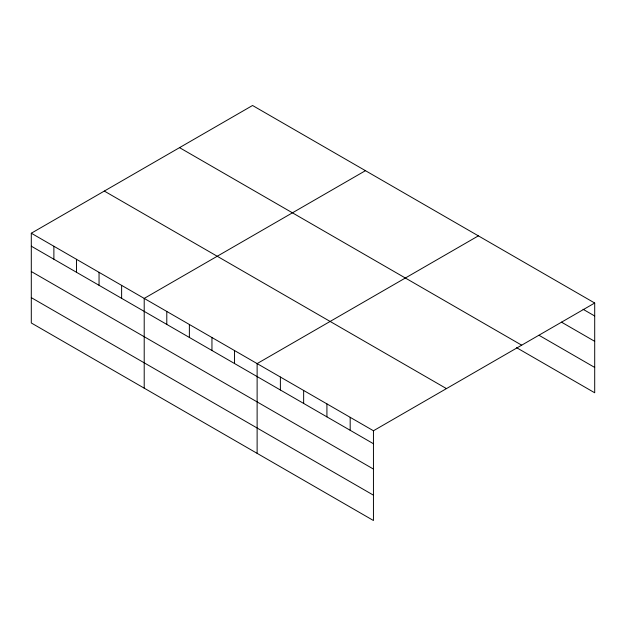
<?xml version="1.0" encoding="UTF-8"?>
<svg xmlns="http://www.w3.org/2000/svg" width="626" height="626" viewBox="0 0 626 626"><rect width="100%" height="100%" fill="white"/><g stroke="black" fill="none" stroke-linecap="round" stroke-linejoin="round"><path stroke-width="0.94" d="M31.3 233.224L373.448 430.758L373.448 520.511L31.3 322.977L31.3 233.224L252.552 105.489L594.7 303.023L594.7 392.776L516.591 347.68M365.459 170.671L144.207 298.414L144.207 388.167M478.366 235.861L257.122 363.596L257.122 453.349M373.448 430.758L594.7 303.023M583.064 309.275L594.7 315.989M561.459 322.14L594.7 341.326M539.025 335.293L594.7 367.439M179.537 147.642L521.685 345.176M104.315 191.071L446.463 388.605M31.3 246.19L373.448 443.732M31.3 271.527L373.448 469.07M31.3 297.64L373.448 495.174M350.184 417.331L350.184 430.297M326.921 403.895L326.921 416.861M303.649 390.46L303.649 403.434M280.385 377.032L280.385 389.998M234.539 350.56L234.539 363.526M211.956 337.524L211.956 350.49M189.373 324.487L189.373 337.453M166.79 311.451L166.79 324.417M121.624 285.37L121.624 298.344M99.049 272.333L99.049 285.3M76.466 259.297L76.466 272.263M53.883 246.261L53.883 259.227"/></g></svg>
